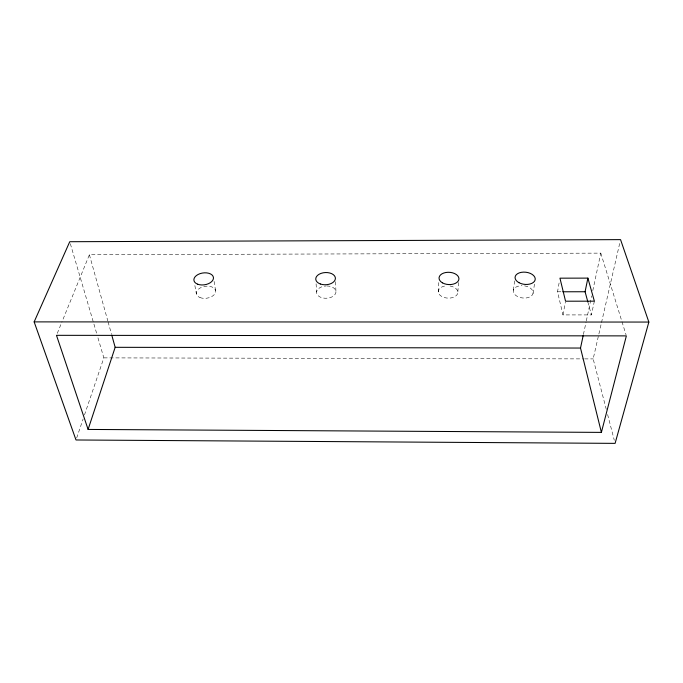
<?xml version="1.0" encoding="UTF-8"?>
<svg xmlns="http://www.w3.org/2000/svg" width="683" height="683" viewBox="0 0 683 683"><rect width="100%" height="100%" fill="white"/><g stroke="black" fill="none" stroke-linecap="round" stroke-linejoin="round"><path stroke-width="0.51" stroke-dasharray="3.42 2.56" d="M438.238 291.923L438.802 282.557M457.841 291.897L458.583 282.523M513.368 290.232L514.623 280.833M533.047 293.417L534.661 282.958M594.372 301.177L591.384 314.914L562.971 314.914L557.524 291.778L559.206 282.361M562.971 314.914L565.37 302.185M583.419 334.491L586.091 321.966M586.313 320.925L591.657 295.893M592.776 290.676L600.792 253.128L89.396 254.725L62.495 320.583M606.273 409.382L593.168 358.908L601.262 323.64M601.501 322.607L619.84 242.738M76.675 437.982L83.13 418.952M84.487 414.948L103.85 357.875L97.567 336.48M57.278 333.364L62.093 321.565M557.524 291.778L561.759 291.778M103.85 357.875L583.572 358.891M584.639 358.891L593.168 358.908M600.792 253.128L621.684 320.745M622 321.753L626.055 334.875M70.349 243.754L97.268 335.455M89.396 254.725L107.803 320.856M108.085 321.881L111.483 334.089M587.824 301.818L591.384 314.914M607.605 414.53L614.299 440.279M194.868 285.579L196.363 293.801M214.078 281.362L215.58 290.616M316.092 283.804L316.605 292.068M335.524 281.695L335.968 292.051M524.587 285.87A9.989 6.138 6.7 0 1 531.528 295.841A9.989 6.138 6.7 0 1 514.751 294.51A9.989 6.138 6.7 0 1 522.017 285.665M450.02 285.981A9.827 6.164 3.2 0 1 456.398 295.491A9.827 6.164 3.2 0 1 440.33 295.517A9.827 6.164 3.2 0 1 444.992 285.989M326.722 285.964A9.699 6.138 -2.9 0 1 334.593 295.013A9.699 6.138 -2.9 0 1 317.945 295.5A9.699 6.138 -2.9 0 1 325.885 285.989M200.025 297.575A9.741 6.002 -8.7 0 0 215.555 292.196A9.741 6.002 -8.7 0 0 202.356 286.997A9.741 6.002 -8.7 0 0 200.025 297.575"/><path stroke-width="1.02" d="M587.824 301.818L585.083 291.743L587.892 278.118L559.958 278.169L565.55 301.203L594.372 301.177L587.892 278.118M601.39 432.39L626.362 335.882L56.476 335.327L88.098 429.436L601.39 432.39L580.516 348.048L583.188 335.532M648.85 322.06L615.101 443.369L76.001 439.98L34.15 321.889L69.751 241.714L620.557 239.631L648.85 322.06L34.15 321.889M88.098 429.436L115.162 347.314L111.764 335.105M562.826 291.778L585.083 291.743M115.162 347.314L580.516 348.048M518.995 282.702A10.125 6.104 6.5 0 0 535.148 279.817A10.125 6.104 6.5 0 0 521.325 272.338A10.125 6.104 6.5 0 0 518.995 282.702M442.422 282.83A9.955 6.138 3.1 0 0 458.745 279.962A9.955 6.138 3.1 0 0 445.794 272.508A9.955 6.138 3.1 0 0 442.422 282.83M320.344 283.991A9.827 6.104 -2.9 0 0 335.396 278.596A9.827 6.104 -2.9 0 0 320.993 273.396A9.827 6.104 -2.9 0 0 320.344 283.991M197.635 284.196A9.869 5.968 -8.5 0 0 213.378 278.826A9.869 5.968 -8.5 0 0 200.025 273.661A9.869 5.968 -8.5 0 0 197.635 284.196"/></g></svg>
